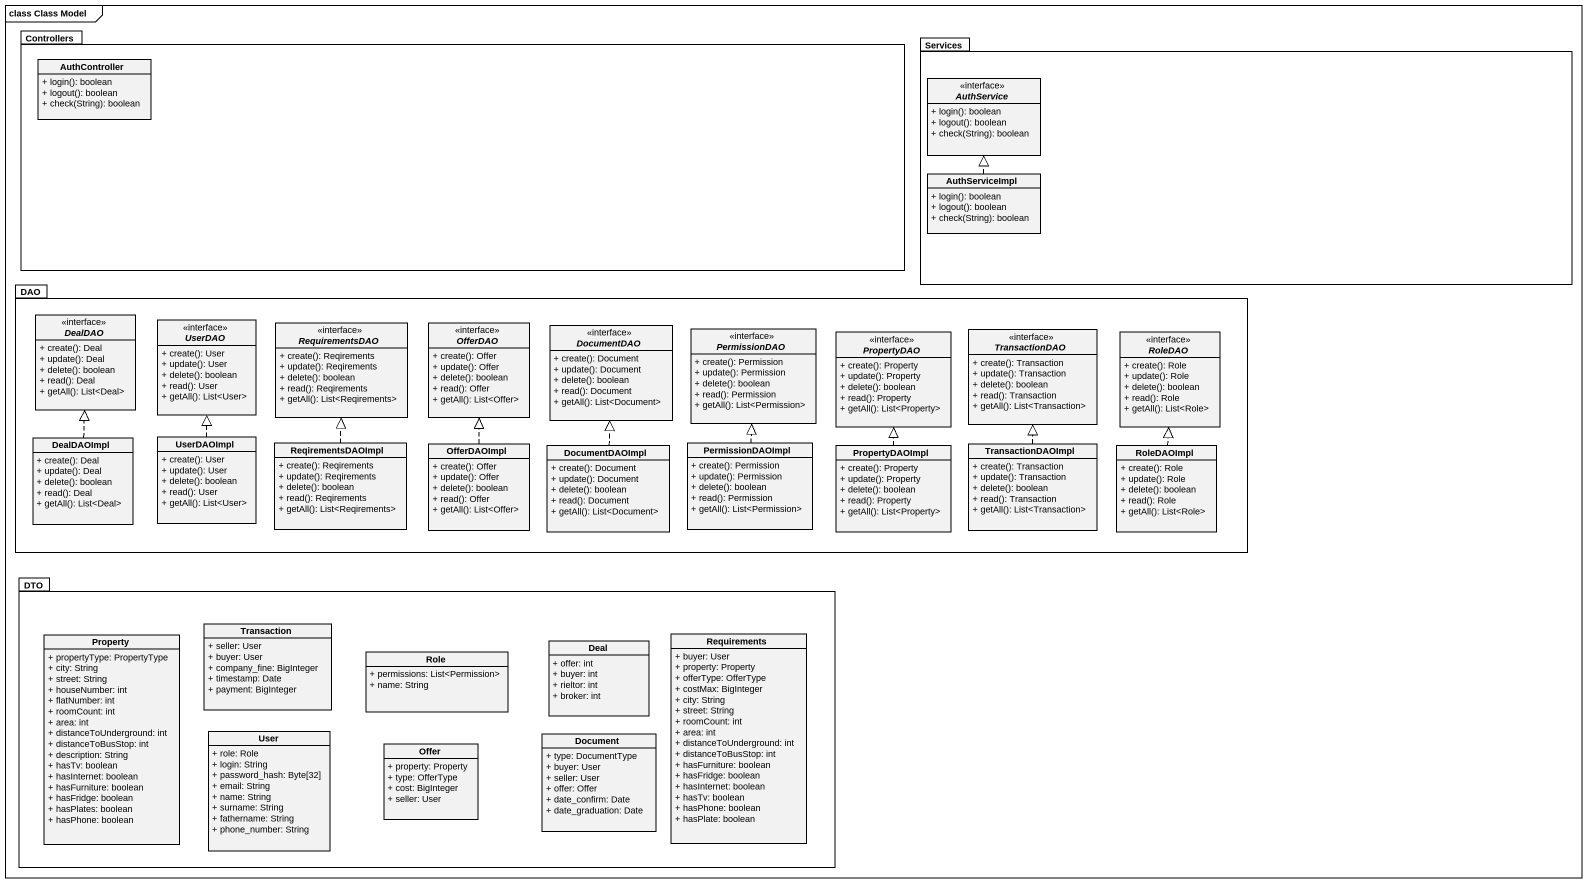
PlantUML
@startuml
mainframe class Class Model
hide circle
hide empty members
skinparam classAttributeIconSize 0
package Controllers {
  class AuthController {
    + login(): boolean
    + logout(): boolean
    + check(String): boolean
  }
}
package Services {
  interface AuthService {
    + login(): boolean
    + logout(): boolean
    + check(String): boolean
  }
  class AuthServiceImpl {
    + login(): boolean
    + logout(): boolean
    + check(String): boolean
  }
}
package DAO {
  interface DealDAO {
    + create(): Deal
    + update(): Deal
    + delete(): boolean
    + read(): Deal
    + getAll(): List<Deal>
  }
  interface UserDAO {
    + create(): User
    + update(): User
    + delete(): boolean
    + read(): User
    + getAll(): List<User>
  }
  interface RequirementsDAO {
    + create(): Reqirements
    + update(): Reqirements
    + delete(): boolean
    + read(): Reqirements
    + getAll(): List<Reqirements>
  }
  interface OfferDAO {
    + create(): Offer
    + update(): Offer
    + delete(): boolean
    + read(): Offer
    + getAll(): List<Offer>
  }
  interface DocumentDAO {
    + create(): Document
    + update(): Document
    + delete(): boolean
    + read(): Document
    + getAll(): List<Document>
  }
  interface PermissionDAO {
    + create(): Permission
    + update(): Permission
    + delete(): boolean
    + read(): Permission
    + getAll(): List<Permission>
  }
  interface PropertyDAO {
    + create(): Property
    + update(): Property
    + delete(): boolean
    + read(): Property
    + getAll(): List<Property>
  }
  interface TransactionDAO {
    + create(): Transaction
    + update(): Transaction
    + delete(): boolean
    + read(): Transaction
    + getAll(): List<Transaction>
  }
  interface RoleDAO {
    + create(): Role
    + update(): Role
    + delete(): boolean
    + read(): Role
    + getAll(): List<Role>
  }
  class DealDAOImpl {
    + create(): Deal
    + update(): Deal
    + delete(): boolean
    + read(): Deal
    + getAll(): List<Deal>
  }
  class UserDAOImpl {
    + create(): User
    + update(): User
    + delete(): boolean
    + read(): User
    + getAll(): List<User>
  }
  class ReqirementsDAOImpl {
    + create(): Reqirements
    + update(): Reqirements
    + delete(): boolean
    + read(): Reqirements
    + getAll(): List<Reqirements>
  }
  class OfferDAOImpl {
    + create(): Offer
    + update(): Offer
    + delete(): boolean
    + read(): Offer
    + getAll(): List<Offer>
  }
  class DocumentDAOImpl {
    + create(): Document
    + update(): Document
    + delete(): boolean
    + read(): Document
    + getAll(): List<Document>
  }
  class PermissionDAOImpl {
    + create(): Permission
    + update(): Permission
    + delete(): boolean
    + read(): Permission
    + getAll(): List<Permission>
  }
  class PropertyDAOImpl {
    + create(): Property
    + update(): Property
    + delete(): boolean
    + read(): Property
    + getAll(): List<Property>
  }
  class TransactionDAOImpl {
    + create(): Transaction
    + update(): Transaction
    + delete(): boolean
    + read(): Transaction
    + getAll(): List<Transaction>
  }
  class RoleDAOImpl {
    + create(): Role
    + update(): Role
    + delete(): boolean
    + read(): Role
    + getAll(): List<Role>
  }
}
package DTO {
  class Property {
    + propertyType: PropertyType
    + city: String
    + street: String
    + houseNumber: int
    + flatNumber: int
    + roomCount: int
    + area: int
    + distanceToUnderground: int
    + distanceToBusStop: int
    + description: String
    + hasTv: boolean
    + hasInternet: boolean
    + hasFurniture: boolean
    + hasFridge: boolean
    + hasPlates: boolean
    + hasPhone: boolean
  }
  class Transaction {
    + seller: User
    + buyer: User
    + company_fine: BigInteger
    + timestamp: Date
    + payment: BigInteger
  }
  class Deal {
    + offer: int
    + buyer: int
    + rieltor: int
    + broker: int
  }
  class Requirements {
    + buyer: User
    + property: Property
    + offerType: OfferType
    + costMax: BigInteger
    + city: String
    + street: String
    + roomCount: int
    + area: int
    + distanceToUnderground: int
    + distanceToBusStop: int
    + hasFurniture: boolean
    + hasFridge: boolean
    + hasInternet: boolean
    + hasTv: boolean
    + hasPhone: boolean
    + hasPlate: boolean
  }
  class Role {
    + permissions: List<Permission>
    + name: String
  }
  class User {
    + role: Role
    + login: String
    + password_hash: Byte[32]
    + email: String
    + name: String
    + surname: String
    + fathername: String
    + phone_number: String
  }
  class Offer {
    + property: Property
    + type: OfferType
    + cost: BigInteger
    + seller: User
  }
  class Document {
    + type: DocumentType
    + buyer: User
    + seller: User
    + offer: Offer
    + date_confirm: Date
    + date_graduation: Date
  }
}
AuthServiceImpl .up.|> AuthService
DealDAOImpl .up.|> DealDAO
UserDAOImpl .up.|> UserDAO
ReqirementsDAOImpl .up.|> RequirementsDAO
OfferDAOImpl .up.|> OfferDAO
DocumentDAOImpl .up.|> DocumentDAO
PermissionDAOImpl .up.|> PermissionDAO
PropertyDAOImpl .up.|> PropertyDAO
TransactionDAOImpl .up.|> TransactionDAO
RoleDAOImpl .up.|> RoleDAO
@enduml
